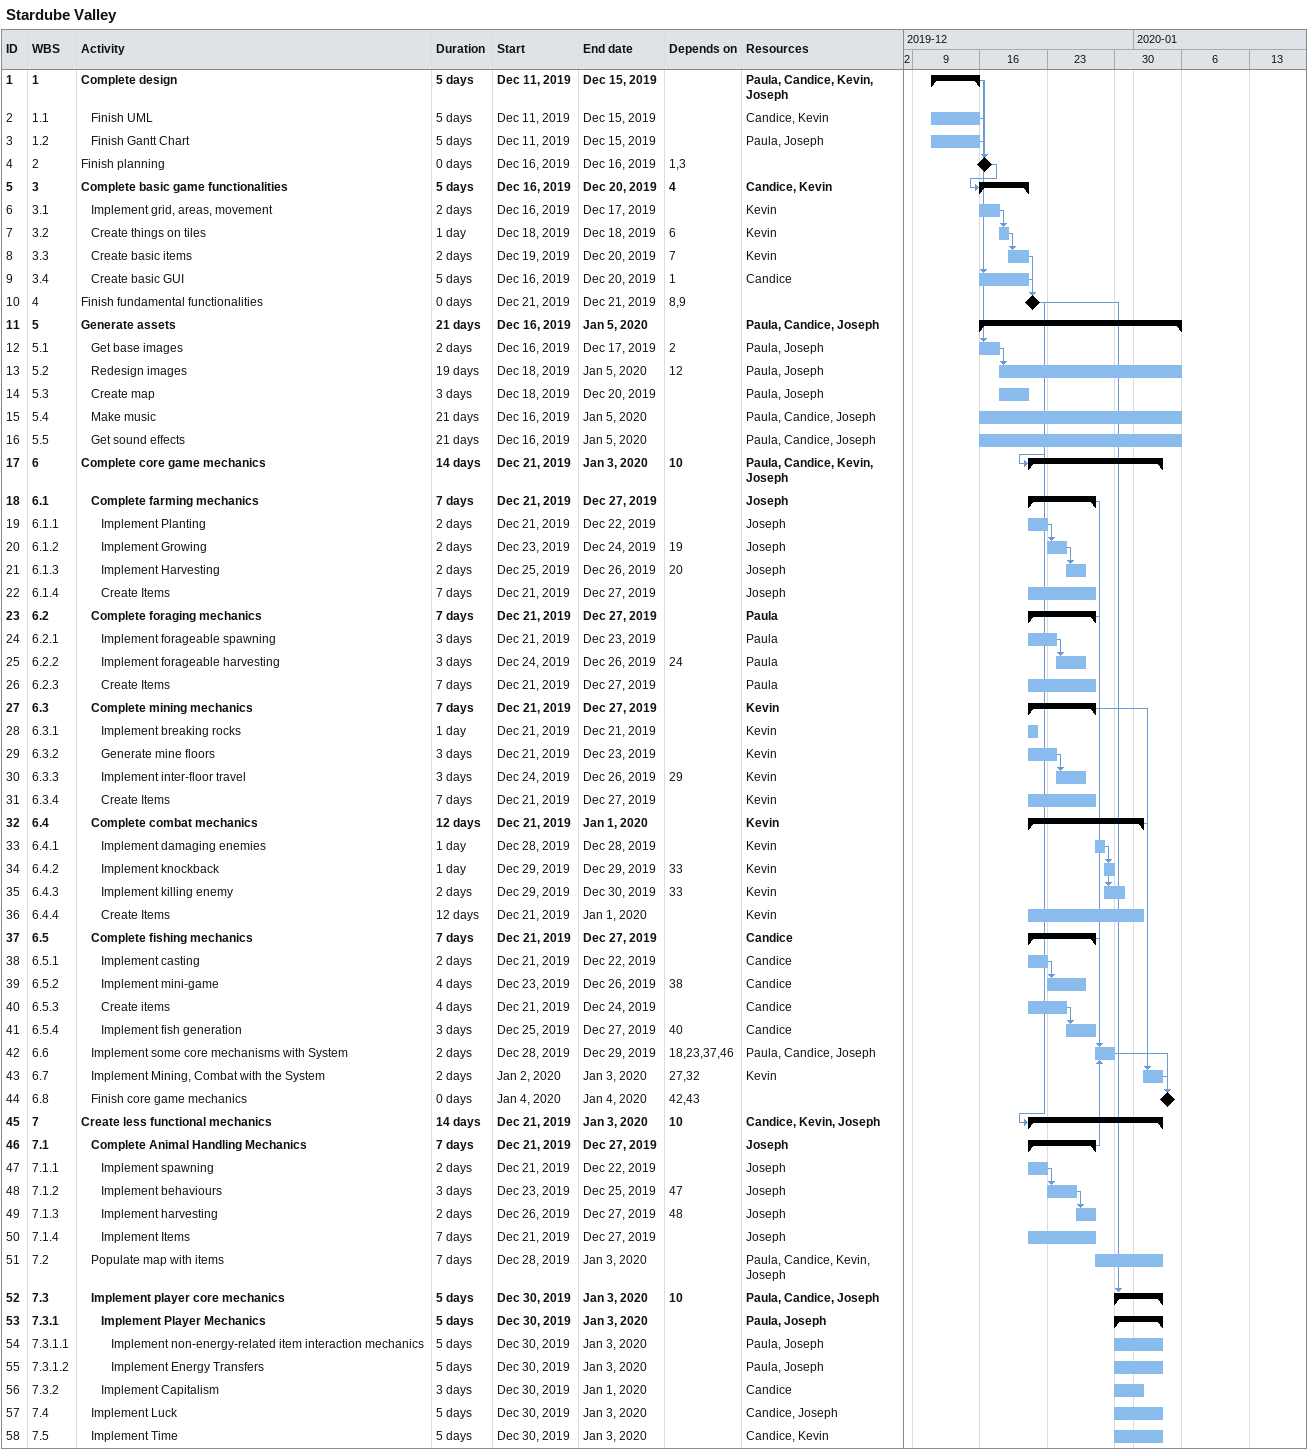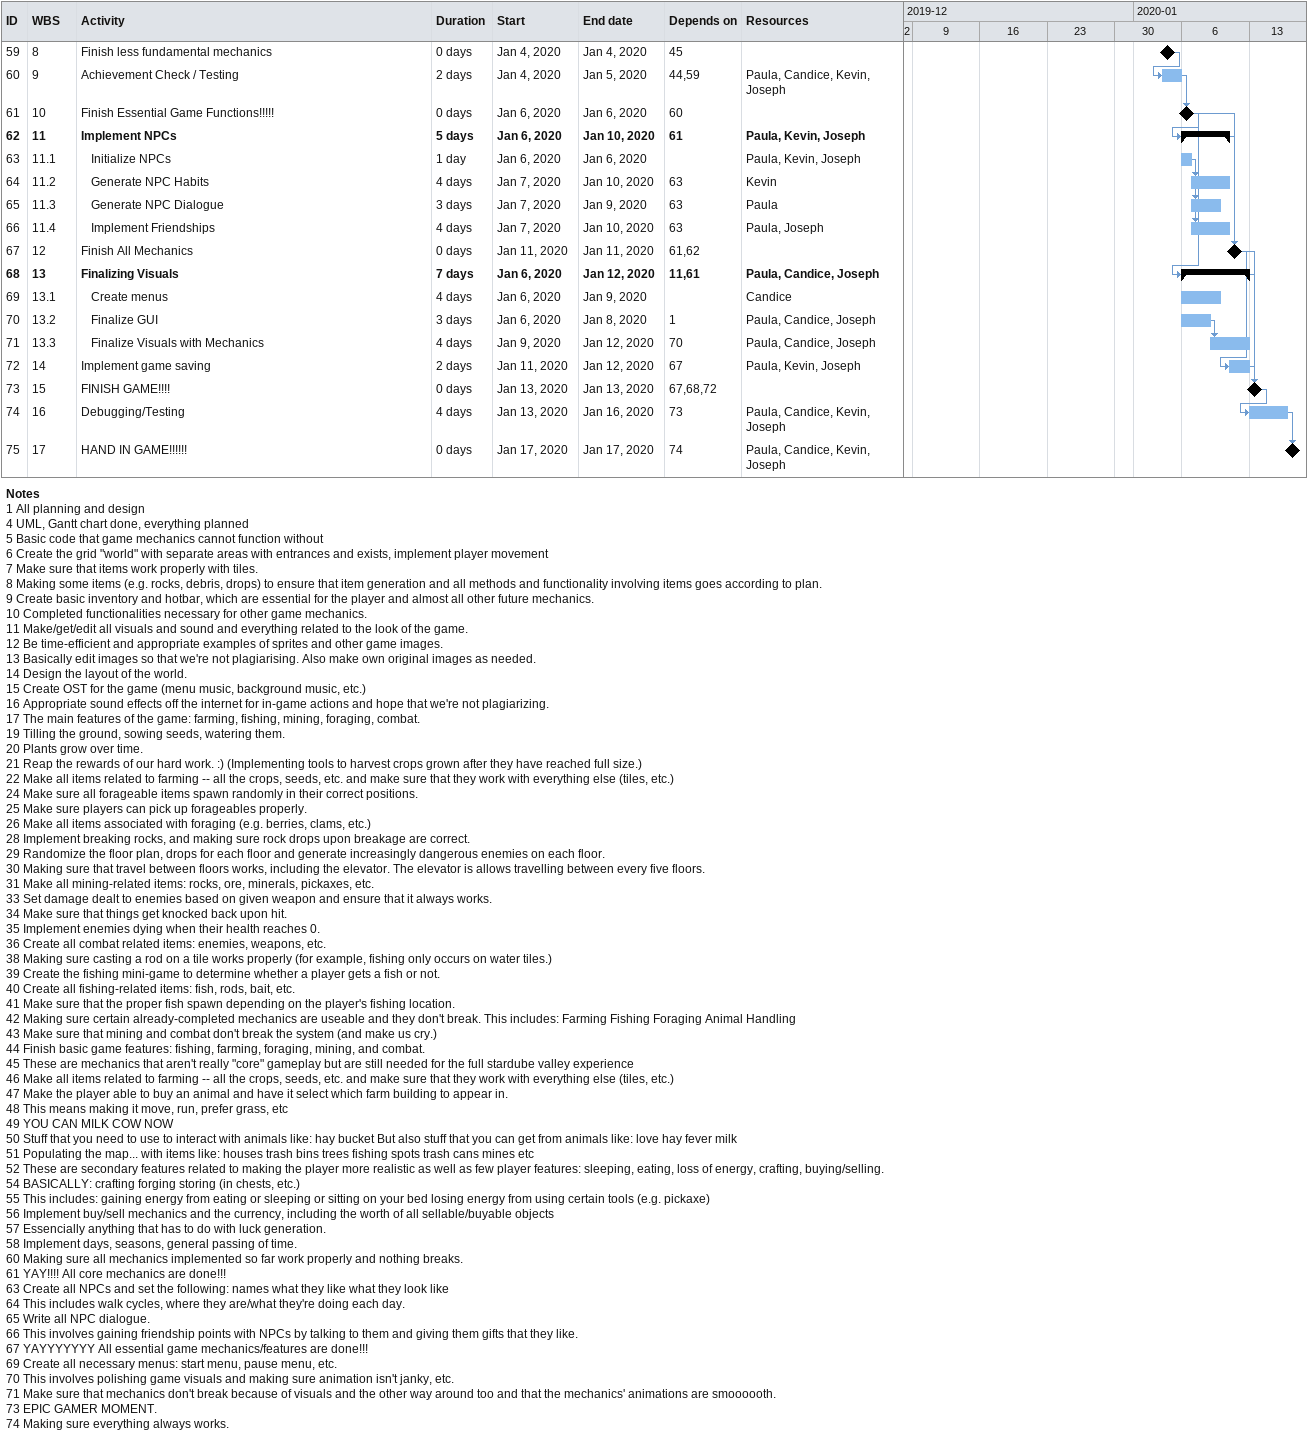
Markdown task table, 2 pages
Stardube Valley

| ID | WBS | Task | Duration | Start | Finish | Predecessors | Resources |
|---|---|---|---|---|---|---|---|
| 1 | 1 | **Complete design** | 5d | 2019-12-11 | 2019-12-15 |  | Paula, Candice, Kevin, Joseph |
| 2 | 1.1 | Finish UML | 5d | 2019-12-11 | 2019-12-15 |  | Candice, Kevin |
| 3 | 1.2 | Finish Gantt Chart | 5d | 2019-12-11 | 2019-12-15 |  | Paula, Joseph |
| 4 | 2 | Finish planning | 0d | 2019-12-16 | 2019-12-16 | 1, 3 |  |
| 5 | 3 | **Complete basic game functionalities** | 5d | 2019-12-16 | 2019-12-20 | 4 | Candice, Kevin |
| 6 | 3.1 | Implement grid, areas, movement | 2d | 2019-12-16 | 2019-12-17 |  | Kevin |
| 7 | 3.2 | Create things on tiles | 1d | 2019-12-18 | 2019-12-18 | 6 | Kevin |
| 8 | 3.3 | Create basic items | 2d | 2019-12-19 | 2019-12-20 | 7 | Kevin |
| 9 | 3.4 | Create basic GUI | 5d | 2019-12-16 | 2019-12-20 | 1 | Candice |
| 10 | 4 | Finish fundamental functionalities | 0d | 2019-12-21 | 2019-12-21 | 8, 9 |  |
| 11 | 5 | **Generate assets** | 21d | 2019-12-16 | 2020-01-05 |  | Paula, Candice, Joseph |
| 12 | 5.1 | Get base images | 2d | 2019-12-16 | 2019-12-17 | 2 | Paula, Joseph |
| 13 | 5.2 | Redesign images | 19d | 2019-12-18 | 2020-01-05 | 12 | Paula, Joseph |
| 14 | 5.3 | Create map | 3d | 2019-12-18 | 2019-12-20 |  | Paula, Joseph |
| 15 | 5.4 | Make music | 21d | 2019-12-16 | 2020-01-05 |  | Paula, Candice, Joseph |
| 16 | 5.5 | Get sound effects | 21d | 2019-12-16 | 2020-01-05 |  | Paula, Candice, Joseph |
| 17 | 6 | **Complete core game mechanics** | 14d | 2019-12-21 | 2020-01-03 | 10 | Paula, Candice, Kevin, Joseph |
| 18 | 6.1 | **Complete farming mechanics** | 7d | 2019-12-21 | 2019-12-27 |  | Joseph |
| 19 | 6.1.1 | Implement Planting | 2d | 2019-12-21 | 2019-12-22 |  | Joseph |
| 20 | 6.1.2 | Implement Growing | 2d | 2019-12-23 | 2019-12-24 | 19 | Joseph |
| 21 | 6.1.3 | Implement Harvesting | 2d | 2019-12-25 | 2019-12-26 | 20 | Joseph |
| 22 | 6.1.4 | Create Items | 7d | 2019-12-21 | 2019-12-27 |  | Joseph |
| 23 | 6.2 | **Complete foraging mechanics** | 7d | 2019-12-21 | 2019-12-27 |  | Paula |
| 24 | 6.2.1 | Implement forageable spawning | 3d | 2019-12-21 | 2019-12-23 |  | Paula |
| 25 | 6.2.2 | Implement forageable harvesting | 3d | 2019-12-24 | 2019-12-26 | 24 | Paula |
| 26 | 6.2.3 | Create Items | 7d | 2019-12-21 | 2019-12-27 |  | Paula |
| 27 | 6.3 | **Complete mining mechanics** | 7d | 2019-12-21 | 2019-12-27 |  | Kevin |
| 28 | 6.3.1 | Implement breaking rocks | 1d | 2019-12-21 | 2019-12-21 |  | Kevin |
| 29 | 6.3.2 | Generate mine floors | 3d | 2019-12-21 | 2019-12-23 |  | Kevin |
| 30 | 6.3.3 | Implement inter-floor travel | 3d | 2019-12-24 | 2019-12-26 | 29 | Kevin |
| 31 | 6.3.4 | Create Items | 7d | 2019-12-21 | 2019-12-27 |  | Kevin |
| 32 | 6.4 | **Complete combat mechanics** | 12d | 2019-12-21 | 2020-01-01 |  | Kevin |
| 33 | 6.4.1 | Implement damaging enemies | 1d | 2019-12-28 | 2019-12-28 |  | Kevin |
| 34 | 6.4.2 | Implement knockback | 1d | 2019-12-29 | 2019-12-29 | 33 | Kevin |
| 35 | 6.4.3 | Implement killing enemy | 2d | 2019-12-29 | 2019-12-30 | 33 | Kevin |
| 36 | 6.4.4 | Create Items | 12d | 2019-12-21 | 2020-01-01 |  | Kevin |
| 37 | 6.5 | **Complete fishing mechanics** | 7d | 2019-12-21 | 2019-12-27 |  | Candice |
| 38 | 6.5.1 | Implement casting | 2d | 2019-12-21 | 2019-12-22 |  | Candice |
| 39 | 6.5.2 | Implement mini-game | 4d | 2019-12-23 | 2019-12-26 | 38 | Candice |
| 40 | 6.5.3 | Create items | 4d | 2019-12-21 | 2019-12-24 |  | Candice |
| 41 | 6.5.4 | Implement fish generation | 3d | 2019-12-25 | 2019-12-27 | 40 | Candice |
| 42 | 6.6 | Implement some core mechanisms with System | 2d | 2019-12-28 | 2019-12-29 | 18, 23, 37, 46 | Paula, Candice, Joseph |
| 43 | 6.7 | Implement Mining, Combat with the System | 2d | 2020-01-02 | 2020-01-03 | 27, 32 | Kevin |
| 44 | 6.8 | Finish core game mechanics | 0d | 2020-01-04 | 2020-01-04 | 42, 43 |  |
| 45 | 7 | **Create less functional mechanics** | 14d | 2019-12-21 | 2020-01-03 | 10 | Candice, Kevin, Joseph |
| 46 | 7.1 | **Complete Animal Handling Mechanics** | 7d | 2019-12-21 | 2019-12-27 |  | Joseph |
| 47 | 7.1.1 | Implement spawning | 2d | 2019-12-21 | 2019-12-22 |  | Joseph |
| 48 | 7.1.2 | Implement behaviours | 3d | 2019-12-23 | 2019-12-25 | 47 | Joseph |
| 49 | 7.1.3 | Implement harvesting | 2d | 2019-12-26 | 2019-12-27 | 48 | Joseph |
| 50 | 7.1.4 | Implement Items | 7d | 2019-12-21 | 2019-12-27 |  | Joseph |
| 51 | 7.2 | Populate map with items | 7d | 2019-12-28 | 2020-01-03 |  | Paula, Candice, Kevin, Joseph |
| 52 | 7.3 | **Implement player core mechanics** | 5d | 2019-12-30 | 2020-01-03 | 10 | Paula, Candice, Joseph |
| 53 | 7.3.1 | **Implement Player Mechanics** | 5d | 2019-12-30 | 2020-01-03 |  | Paula, Joseph |
| 54 | 7.3.1.1 | Implement non-energy-related item interaction mechanics | 5d | 2019-12-30 | 2020-01-03 |  | Paula, Joseph |
| 55 | 7.3.1.2 | Implement Energy Transfers | 5d | 2019-12-30 | 2020-01-03 |  | Paula, Joseph |
| 56 | 7.3.2 | Implement Capitalism | 3d | 2019-12-30 | 2020-01-01 |  | Candice |
| 57 | 7.4 | Implement Luck | 5d | 2019-12-30 | 2020-01-03 |  | Candice, Joseph |
| 58 | 7.5 | Implement Time | 5d | 2019-12-30 | 2020-01-03 |  | Candice, Kevin |
| 59 | 8 | Finish less fundamental mechanics | 0d | 2020-01-04 | 2020-01-04 | 45 |  |
| 60 | 9 | Achievement Check / Testing | 2d | 2020-01-04 | 2020-01-05 | 44, 59 | Paula, Candice, Kevin, Joseph |
| 61 | 10 | Finish Essential Game Functions!!!!! | 0d | 2020-01-06 | 2020-01-06 | 60 |  |
| 62 | 11 | **Implement NPCs** | 5d | 2020-01-06 | 2020-01-10 | 61 | Paula, Kevin, Joseph |
| 63 | 11.1 | Initialize NPCs | 1d | 2020-01-06 | 2020-01-06 |  | Paula, Kevin, Joseph |
| 64 | 11.2 | Generate NPC Habits | 4d | 2020-01-07 | 2020-01-10 | 63 | Kevin |
| 65 | 11.3 | Generate NPC Dialogue | 3d | 2020-01-07 | 2020-01-09 | 63 | Paula |
| 66 | 11.4 | Implement Friendships | 4d | 2020-01-07 | 2020-01-10 | 63 | Paula, Joseph |
| 67 | 12 | Finish All Mechanics | 0d | 2020-01-11 | 2020-01-11 | 61, 62 |  |
| 68 | 13 | **Finalizing Visuals** | 7d | 2020-01-06 | 2020-01-12 | 11, 61 | Paula, Candice, Joseph |
| 69 | 13.1 | Create menus | 4d | 2020-01-06 | 2020-01-09 |  | Candice |
| 70 | 13.2 | Finalize GUI | 3d | 2020-01-06 | 2020-01-08 | 1 | Paula, Candice, Joseph |
| 71 | 13.3 | Finalize Visuals with Mechanics | 4d | 2020-01-09 | 2020-01-12 | 70 | Paula, Candice, Joseph |
| 72 | 14 | Implement game saving | 2d | 2020-01-11 | 2020-01-12 | 67 | Paula, Kevin, Joseph |
| 73 | 15 | FINISH GAME!!!! | 0d | 2020-01-13 | 2020-01-13 | 67, 68, 72 |  |
| 74 | 16 | Debugging/Testing | 4d | 2020-01-13 | 2020-01-16 | 73 | Paula, Candice, Kevin, Joseph |
| 75 | 17 | HAND IN GAME!!!!!! | 0d | 2020-01-17 | 2020-01-17 | 74 | Paula, Candice, Kevin, Joseph |

Notes
- 1: All planning and design
- 4: UML, Gantt chart done, everything planned
- 5: Basic code that game mechanics cannot function without
- 6: Create the grid "world" with separate areas with entrances and exists, implement player movement
- 7: Make sure that items work properly with tiles.
- 8: Making some items (e.g. rocks, debris, drops) to ensure that item generation and all methods and functionality involving items goes according to plan.
- 9: Create basic inventory and hotbar, which are essential for the player and almost all other future mechanics.
- 10: Completed functionalities necessary for other game mechanics.
- 11: Make/get/edit all visuals and sound and everything related to the look of the game.
- 12: Be time-efficient and appropriate examples of sprites and other game images.
- 13: Basically edit images so that we're not plagiarising. Also make own original images as needed.
- 14: Design the layout of the world.
- 15: Create OST for the game (menu music, background music, etc.)
- 16: Appropriate sound effects off the internet for in-game actions and hope that we're not plagiarizing.
- 17: The main features of the game: farming, fishing, mining, foraging, combat.
- 19: Tilling the ground, sowing seeds, watering them.
- 20: Plants grow over time.
- 21: Reap the rewards of our hard work. :) (Implementing tools to harvest crops grown after they have reached full size.)
- 22: Make all items related to farming -- all the crops, seeds, etc. and make sure that they work with everything else (tiles, etc.)
- 24: Make sure all forageable items spawn randomly in their correct positions.
- 25: Make sure players can pick up forageables properly.
- 26: Make all items associated with foraging (e.g. berries, clams, etc.)
- 28: Implement breaking rocks, and making sure rock drops upon breakage are correct.
- 29: Randomize the floor plan, drops for each floor and generate increasingly dangerous enemies on each floor.
- 30: Making sure that travel between floors works, including the elevator. The elevator is allows travelling between every five floors.
- 31: Make all mining-related items: rocks, ore, minerals, pickaxes, etc.
- 33: Set damage dealt to enemies based on given weapon and ensure that it always works.
- 34: Make sure that things get knocked back upon hit.
- 35: Implement enemies dying when their health reaches 0.
- 36: Create all combat related items: enemies, weapons, etc.
- 38: Making sure casting a rod on a tile works properly (for example, fishing only occurs on water tiles.)
- 39: Create the fishing mini-game to determine whether a player gets a fish or not.
- 40: Create all fishing-related items: fish, rods, bait, etc.
- 41: Make sure that the proper fish spawn depending on the player's fishing location.
- 42: Making sure certain already-completed mechanics are useable and they don't break. This includes: Farming Fishing Foraging Animal Handling
- 43: Make sure that mining and combat don't break the system (and make us cry.)
- 44: Finish basic game features: fishing, farming, foraging, mining, and combat.
- 45: These are mechanics that aren't really "core" gameplay but are still needed for the full stardube valley experience
- 46: Make all items related to farming -- all the crops, seeds, etc. and make sure that they work with everything else (tiles, etc.)
- 47: Make the player able to buy an animal and have it select which farm building to appear in.
- 48: This means making it move, run, prefer grass, etc
- 49: YOU CAN MILK COW NOW
- 50: Stuff that you need to use to interact with animals like: hay bucket But also stuff that you can get from animals like: love hay fever milk
- 51: Populating the map... with items like: houses trash bins trees fishing spots trash cans mines etc
- 52: These are secondary features related to making the player more realistic as well as few player features: sleeping, eating, loss of energy, crafting, buying/selling.
- 54: BASICALLY: crafting forging storing (in chests, etc.)
- 55: This includes: gaining energy from eating or sleeping or sitting on your bed losing energy from using certain tools (e.g. pickaxe)
- 56: Implement buy/sell mechanics and the currency, including the worth of all sellable/buyable objects
- 57: Essencially anything that has to do with luck generation.
- 58: Implement days, seasons, general passing of time.
- 60: Making sure all mechanics implemented so far work properly and nothing breaks.
- 61: YAY!!!! All core mechanics are done!!!
- 63: Create all NPCs and set the following: names what they like what they look like
- 64: This includes walk cycles, where they are/what they're doing each day.
- 65: Write all NPC dialogue.
- 66: This involves gaining friendship points with NPCs by talking to them and giving them gifts that they like.
- 67: YAYYYYYYY All essential game mechanics/features are done!!!
- 69: Create all necessary menus: start menu, pause menu, etc.
- 70: This involves polishing game visuals and making sure animation isn't janky, etc.
- 71: Make sure that mechanics don't break because of visuals and the other way around too and that the mechanics' animations are smoooooth.
- 73: EPIC GAMER MOMENT.
- 74: Making sure everything always works.
